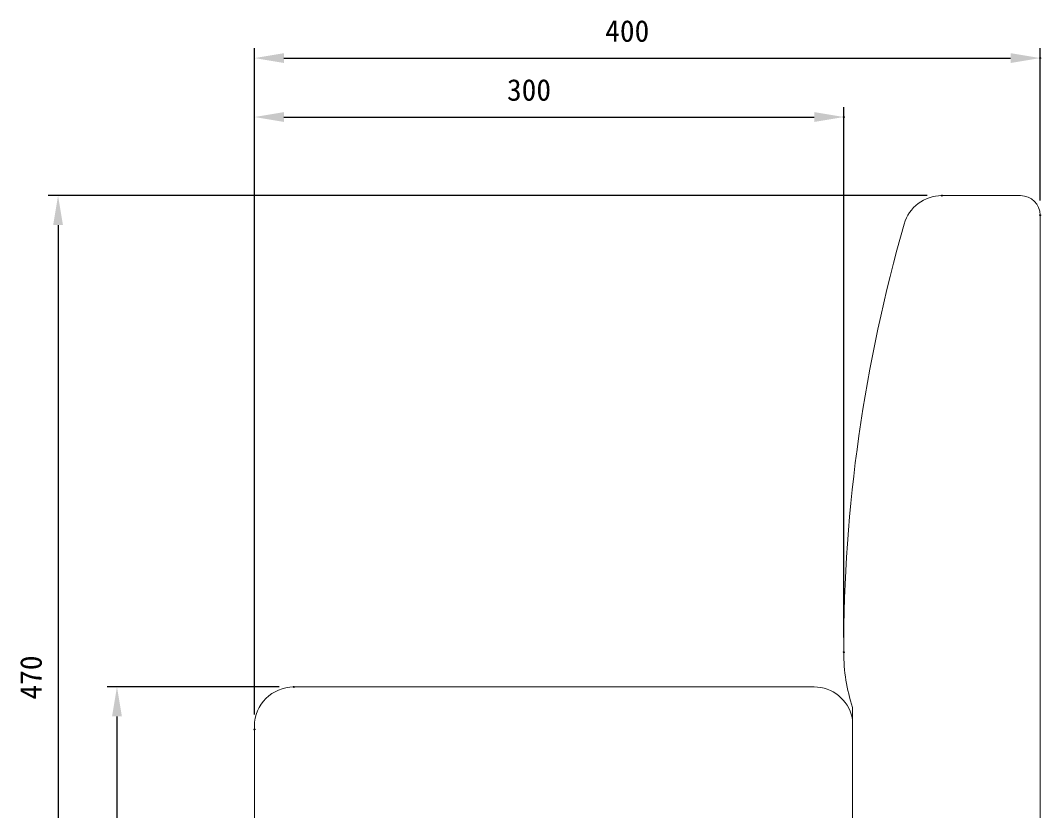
# Model space of a CAD drawing. Units: millimetres, scale not verified. Extents: x -1055 to 203, y -143 to 143.
# Drawn here: x 10.2 to 114, y -62.6 to 17.8 of the extents above; entities that cross this region are included whole.
import ezdxf
from ezdxf.enums import TextEntityAlignment as Align

# ---------------------------------------------------------------- set-up
doc = ezdxf.new("R2010")
doc.units = ezdxf.units.MM
doc.header["$LTSCALE"] = 0.5
doc.header["$PDMODE"] = 32
doc.header["$PDSIZE"] = 0.1
doc.layers.add('0-1_DIMENSION_LINES$02_DIMENSI', color=7, linetype='Continuous', lineweight=25)
doc.layers.add('0-8_DIMENSION_LINES$03_LINES', color=7, linetype='Continuous', lineweight=18)
doc.layers.add('0-2_DEFPOINTS', color=7, linetype='Continuous')
doc.styles.add('ＭＳ ゴシック', font='')
doc.styles.get('ＭＳ ゴシック').set_extended_font_data('MS Gothic')

# ---------------------------------------------------------------- blocks, each defined once
blk = doc.blocks.new('D1')
at = {"layer": '0-1_DIMENSION_LINES$02_DIMENSI'}
for p, q in [((933, 840), (898, 840)), ((900, 834), (900, 758)), ((897, 752), (898, 752))]:
    blk.add_line(p, q, dxfattribs=at)
for points in [[(901, 834), (899, 834), (900, 840)], [(899, 758), (901, 758), (900, 752)]]:
    blk.add_solid(points, dxfattribs=at)
at = {"layer": '0-2_DEFPOINTS'}
for p in [(936, 840), (900, 752)]:
    blk.add_point(p, dxfattribs=at)
at = {"layer": '0-1_DIMENSION_LINES$02_DIMENSI', "style": 'ＭＳ ゴシック'}
blk.add_text('220', height=4.399, rotation=90, dxfattribs=at).set_placement((898, 787.429), align=Align.BOTTOM_LEFT)
blk = doc.blocks.new('D3')
at = {"layer": '0-1_DIMENSION_LINES$02_DIMENSI'}
for p, q in [((928, 834.365), (928, 958)), ((1048, 850.071), (1048, 958)), ((934, 956), (1042, 956))]:
    blk.add_line(p, q, dxfattribs=at)
for points in [[(934, 957), (934, 955), (928, 956)], [(1042, 955), (1042, 957), (1048, 956)]]:
    blk.add_solid(points, dxfattribs=at)
at = {"layer": '0-2_DEFPOINTS'}
for p in [(1048, 956), (1048, 847.071), (928, 831.365)]:
    blk.add_point(p, dxfattribs=at)
at = {"layer": '0-1_DIMENSION_LINES$02_DIMENSI', "style": 'ＭＳ ゴシック'}
blk.add_text('300', height=4.399, dxfattribs=at).set_placement((979.429, 958), align=Align.BOTTOM_LEFT)
blk = doc.blocks.new('D4')
at = {"layer": '0-1_DIMENSION_LINES$02_DIMENSI'}
for p, q in [((928, 834.365), (928, 970)), ((1088, 939), (1088, 970)), ((934, 968), (1082, 968))]:
    blk.add_line(p, q, dxfattribs=at)
for points in [[(934, 969), (934, 967), (928, 968)], [(1082, 967), (1082, 969), (1088, 968)]]:
    blk.add_solid(points, dxfattribs=at)
at = {"layer": '0-2_DEFPOINTS'}
for p in [(1088, 968), (1088, 936), (928, 831.365)]:
    blk.add_point(p, dxfattribs=at)
at = {"layer": '0-1_DIMENSION_LINES$02_DIMENSI', "style": 'ＭＳ ゴシック'}
blk.add_text('400', height=4.399, dxfattribs=at).set_placement((999.429, 970), align=Align.BOTTOM_LEFT)
blk = doc.blocks.new('D15')
at = {"layer": '0-1_DIMENSION_LINES$02_DIMENSI'}
for p, q in [((1065, 940), (886, 940)), ((888, 934), (888, 758)), ((885, 752), (886, 752))]:
    blk.add_line(p, q, dxfattribs=at)
for points in [[(889, 934), (887, 934), (888, 940)], [(887, 758), (889, 758), (888, 752)]]:
    blk.add_solid(points, dxfattribs=at)
at = {"layer": '0-2_DEFPOINTS'}
for p in [(1068, 940), (888, 752)]:
    blk.add_point(p, dxfattribs=at)
at = {"layer": '0-1_DIMENSION_LINES$02_DIMENSI', "style": 'ＭＳ ゴシック'}
blk.add_text('470', height=4.399, rotation=90, dxfattribs=at).set_placement((886, 837.429), align=Align.BOTTOM_LEFT)

msp = doc.modelspace()

# ---------------------------------------------------------------- linework, layer by layer
at = {"layer": '0-8_DIMENSION_LINES$03_LINES'}
for p, q in [((112, 0), (104, 0)), ((94.8502, -53.1224), (94.9, -53.3583))]:
    msp.add_line(p, q, dxfattribs=at)
for points in [[(94.9, -52.0848), (94.9, -91), (114, -91), (114, -2)], [(38, -50), (64.5, -50), (91, -50)], [(34, -89), (34, -88.8413), (34, -68.3487), (34, -65.1107), (34, -63.5565), (34, -59.714), (34, -54.3173), (34, -54)]]:
    msp.add_lwpolyline(points, dxfattribs=at)
for centre, radius, start, end in [((104, -4), 4, 90, 163.91494), ((112, -2), 2, 360, 90), ((251.2623, -46.4635), 157.2623, 163.91494, 180.00031), ((112, -46.4644), 18, 180, 198.19487), ((38, -54), 4, 90, 180), ((91, -53.935), 3.935, 11.91859, 90)]:
    msp.add_arc(centre, radius, start, end, dxfattribs=at)

# ---------------------------------------------------------------- block references
at = {"layer": '0-1_DIMENSION_LINES$02_DIMENSI', "xscale": 0.5, "yscale": 0.5}
for name in ['D4', 'D3', 'D15', 'D1']:
    msp.add_blockref(name, (-430, -470), dxfattribs=at)

doc.saveas('drawing.dxf')
